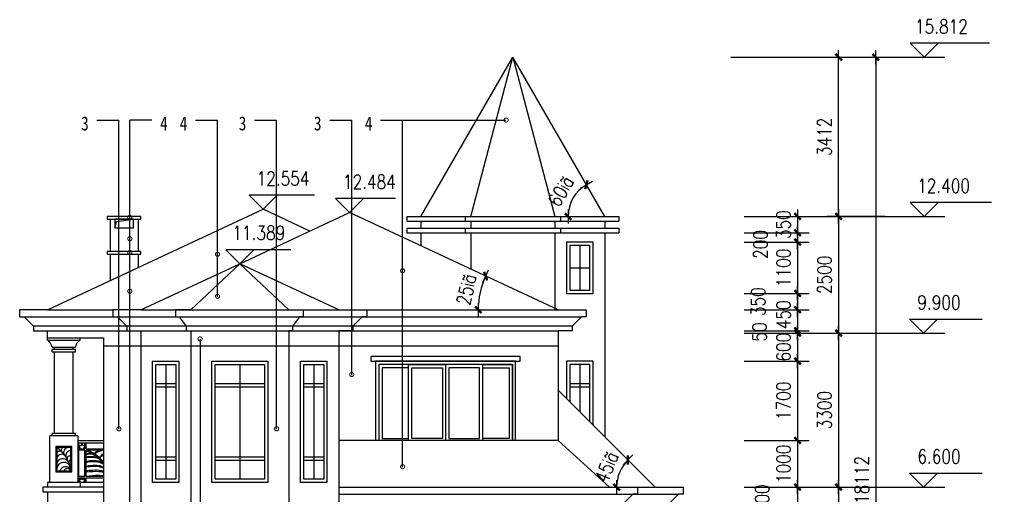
# Model space of a CAD drawing. Extents: x 12400 to 217743, y 86702 to 209848.
# Drawn here: x 58249 to 79074, y 155101 to 165303 of the extents above; entities that cross this region are included whole.
import ezdxf
from ezdxf.enums import TextEntityAlignment as Align

# ---------------------------------------------------------------- set-up
doc = ezdxf.new("R2010")
doc.units = 0
doc.header["$LTSCALE"] = 200
doc.layers.get('0').update_dxf_attribs({"linetype": 'CONTINUOUS'})
doc.layers.get('DEFPOINTS').update_dxf_attribs({"linetype": 'CONTINUOUS'})
for name, color, linetype in [('LM', 143, 'CONTINUOUS'), ('LM-2', 5, 'CONTINUOUS'), ('LM-4', 4, 'CONTINUOUS'), ('LM-8', 8, 'CONTINUOUS'), ('PUB_DIM', 3, 'CONTINUOUS'), ('PUB_TEXT', 7, 'CONTINUOUS')]:
    doc.layers.add(name, color=color, linetype=linetype)
doc.styles.add('DIM_FONT', font='SIMPLEX', dxfattribs={"width": 0.8})
doc.styles.add('黑体', font='SIMHEI.TTF', dxfattribs={"width": 0.8})
doc.dimstyles.new('AXIS', dxfattribs={"dimtxt": 300, "dimasz": 1, "dimexe": 250, "dimexo": 300, "dimgap": 150, "dimtad": 1, "dimdec": 0, "dimzin": 0, "dimdsep": 46, "dimtxsty": 'DIM_FONT', "dimblk": '_DIMX', "dimblk1": '_DIMX', "dimblk2": '_DIMX', "dimcen": 2.5, "dimse1": 1, "dimse2": 1, "dimclrt": 7, "dimadec": 0, "dimazin": 0, "dimtfac": 1, "dimtdec": 0, "dimtix": 1, "dimtmove": 2, "dimatfit": 3, "dimldrblk": '_DIMX', "dimfxl": 1, "dimtolj": 1, "dimtzin": 0, "dimarcsym": 0})
doc.dimstyles.new('DIMN', dxfattribs={"dimtxt": 300, "dimasz": 1, "dimexe": 250, "dimexo": 300, "dimgap": 150, "dimtad": 1, "dimdec": 0, "dimzin": 0, "dimdsep": 46, "dimtxsty": 'DIM_FONT', "dimblk": '_DIMX', "dimblk1": '_DIMX', "dimblk2": '_DIMX', "dimcen": 2.5, "dimclrt": 7, "dimadec": 0, "dimazin": 0, "dimtfac": 1, "dimtdec": 0, "dimtix": 1, "dimtmove": 2, "dimatfit": 3, "dimldrblk": '_DIMX', "dimfxl": 1, "dimtolj": 1, "dimtzin": 0, "dimarcsym": 0})

# ---------------------------------------------------------------- blocks, each defined once
blk = doc.blocks.new('_DIMX')
blk.add_line((-150, 0), (150, 0))
at = {"const_width": 50}
blk.add_lwpolyline([(-70, -70), (70, 70)], dxfattribs=at)
blk = doc.blocks.new('*D2252')
at = {"layer": 'DEFPOINTS', "color": 0}
for p in [(76798, 161081), (75798, 158581), (76798, 158581)]:
    blk.add_point(p, dxfattribs=at)
at = {"layer": 'PUB_DIM', "color": 0, "lineweight": -2}
blk.add_line((75798, 161080), (75798, 158582), dxfattribs=at)
for p, rotation in [((75798, 161081), 90), ((75798, 158581), 270)]:
    blk.add_blockref('_DIMX', p, dxfattribs=dict(at, rotation=rotation))
at = {"layer": 'PUB_DIM', "color": 7, "insert": (75498, 159831), "char_height": 300, "attachment_point": 5, "rotation": 90, "style": 'DIM_FONT'}
blk.add_mtext('\\A1;2500', dxfattribs=at)
blk = doc.blocks.new('*D2253')
at = {"layer": 'DEFPOINTS', "color": 0}
for p in [(76798, 158581), (75798, 155281), (76798, 155281)]:
    blk.add_point(p, dxfattribs=at)
at = {"layer": 'PUB_DIM', "color": 0, "lineweight": -2}
blk.add_line((75798, 158580), (75798, 155282), dxfattribs=at)
for p, rotation in [((75798, 158581), 90), ((75798, 155281), 270)]:
    blk.add_blockref('_DIMX', p, dxfattribs=dict(at, rotation=rotation))
at = {"layer": 'PUB_DIM', "color": 7, "insert": (75498, 156931), "char_height": 300, "attachment_point": 5, "rotation": 90, "style": 'DIM_FONT'}
blk.add_mtext('\\A1;3300', dxfattribs=at)
blk = doc.blocks.new('*D2254')
at = {"layer": 'DEFPOINTS', "color": 0}
for p in [(76798, 155281), (75798, 151981), (76798, 151981)]:
    blk.add_point(p, dxfattribs=at)
at = {"layer": 'PUB_DIM', "color": 0, "lineweight": -2}
blk.add_line((75798, 155280), (75798, 151982), dxfattribs=at)
for p, rotation in [((75798, 155281), 90), ((75798, 151981), 270)]:
    blk.add_blockref('_DIMX', p, dxfattribs=dict(at, rotation=rotation))
at = {"layer": 'PUB_DIM', "color": 7, "insert": (75498, 153631), "char_height": 300, "attachment_point": 5, "rotation": 90, "style": 'DIM_FONT'}
blk.add_mtext('\\A1;3300', dxfattribs=at)
blk = doc.blocks.new('*D2257')
at = {"layer": 'DEFPOINTS', "color": 0}
for p in [(73846, 164493), (74244, 146381), (76594, 146381)]:
    blk.add_point(p, dxfattribs=at)
at = {"layer": 'PUB_DIM', "color": 0, "lineweight": -2}
blk.add_line((76594, 164492), (76594, 146382), dxfattribs=at)
for p, rotation in [((76594, 164493), 90), ((76594, 146381), 270)]:
    blk.add_blockref('_DIMX', p, dxfattribs=dict(at, rotation=rotation))
at = {"layer": 'PUB_DIM', "color": 7, "insert": (76294, 155437), "char_height": 300, "attachment_point": 5, "rotation": 90, "style": 'DIM_FONT'}
blk.add_mtext('\\A1;18112', dxfattribs=at)
blk = doc.blocks.new('*D2259')
at = {"layer": 'DEFPOINTS', "color": 0}
for p in [(73774, 161081), (73774, 160731), (74919, 160731)]:
    blk.add_point(p, dxfattribs=at)
at = {"layer": 'PUB_DIM', "color": 0, "lineweight": -2}
for p, q in [((73774, 161081), (75169, 161081)), ((74919, 161082), (74919, 161083)), ((74919, 161081), (74919, 160731)), ((73774, 160731), (75169, 160731)), ((74919, 160730), (74919, 160729))]:
    blk.add_line(p, q, dxfattribs=at)
for p, rotation in [((74919, 161081), 270), ((74919, 160731), 90)]:
    blk.add_blockref('_DIMX', p, dxfattribs=dict(at, rotation=rotation))
at = {"layer": 'PUB_DIM', "color": 7, "insert": (74619, 160906), "char_height": 300, "attachment_point": 5, "rotation": 90, "style": 'DIM_FONT'}
blk.add_mtext('\\A1;350', dxfattribs=at)
blk = doc.blocks.new('*D2260')
at = {"layer": 'DEFPOINTS', "color": 0}
for p in [(73774, 158581), (73774, 157981), (74919, 157981)]:
    blk.add_point(p, dxfattribs=at)
at = {"layer": 'PUB_DIM', "color": 0, "lineweight": -2}
for p, q in [((73774, 158581), (75169, 158581)), ((74919, 158582), (74919, 158583)), ((74919, 158581), (74919, 157981)), ((73774, 157981), (75169, 157981)), ((74919, 157980), (74919, 157979))]:
    blk.add_line(p, q, dxfattribs=at)
for p, rotation in [((74919, 158581), 270), ((74919, 157981), 90)]:
    blk.add_blockref('_DIMX', p, dxfattribs=dict(at, rotation=rotation))
at = {"layer": 'PUB_DIM', "color": 7, "insert": (74619, 158281), "char_height": 300, "attachment_point": 5, "rotation": 90, "style": 'DIM_FONT'}
blk.add_mtext('\\A1;600', dxfattribs=at)
blk = doc.blocks.new('*D2261')
at = {"layer": 'DEFPOINTS', "color": 0}
for p in [(73774, 155281), (73774, 154781), (74919, 154781)]:
    blk.add_point(p, dxfattribs=at)
at = {"layer": 'PUB_DIM', "color": 0, "lineweight": -2}
for p, q in [((73774, 155281), (75169, 155281)), ((74919, 155280), (74919, 154782)), ((73774, 154781), (75169, 154781))]:
    blk.add_line(p, q, dxfattribs=at)
for p, rotation in [((74919, 155281), 90), ((74919, 154781), 270)]:
    blk.add_blockref('_DIMX', p, dxfattribs=dict(at, rotation=rotation))
at = {"layer": 'PUB_DIM', "color": 7, "insert": (74158, 155031), "char_height": 300, "attachment_point": 5, "rotation": 90, "style": 'DIM_FONT'}
blk.add_mtext('\\A1;500', dxfattribs=at)
blk = doc.blocks.new('*D2266')
at = {"layer": 'DEFPOINTS', "color": 0}
for p in [(73774, 160731), (73774, 160531), (74919, 160531)]:
    blk.add_point(p, dxfattribs=at)
at = {"layer": 'PUB_DIM', "color": 0, "lineweight": -2}
for p, q in [((73774, 160731), (75169, 160731)), ((74919, 160732), (74919, 160733)), ((74919, 160731), (74919, 160531)), ((73774, 160531), (75169, 160531)), ((74919, 160530), (74919, 160529))]:
    blk.add_line(p, q, dxfattribs=at)
for p, rotation in [((74919, 160731), 270), ((74919, 160531), 90)]:
    blk.add_blockref('_DIMX', p, dxfattribs=dict(at, rotation=rotation))
at = {"layer": 'PUB_DIM', "color": 7, "insert": (74124, 160481), "char_height": 300, "attachment_point": 5, "rotation": 90, "style": 'DIM_FONT'}
blk.add_mtext('\\A1;200', dxfattribs=at)
blk = doc.blocks.new('*D2267')
at = {"layer": 'DEFPOINTS', "color": 0}
for p in [(73774, 157981), (73774, 156281), (74919, 156281)]:
    blk.add_point(p, dxfattribs=at)
at = {"layer": 'PUB_DIM', "color": 0, "lineweight": -2}
for p, q in [((73774, 157981), (75169, 157981)), ((74919, 157980), (74919, 156282)), ((73774, 156281), (75169, 156281))]:
    blk.add_line(p, q, dxfattribs=at)
for p, rotation in [((74919, 157981), 90), ((74919, 156281), 270)]:
    blk.add_blockref('_DIMX', p, dxfattribs=dict(at, rotation=rotation))
at = {"layer": 'PUB_DIM', "color": 7, "insert": (74619, 157131), "char_height": 300, "attachment_point": 5, "rotation": 90, "style": 'DIM_FONT'}
blk.add_mtext('\\A1;1700', dxfattribs=at)
blk = doc.blocks.new('*D2268')
at = {"layer": 'DEFPOINTS', "color": 0}
for p in [(73774, 156281), (73774, 155281), (74919, 155281)]:
    blk.add_point(p, dxfattribs=at)
at = {"layer": 'PUB_DIM', "color": 0, "lineweight": -2}
for p, q in [((73774, 156281), (75169, 156281)), ((74919, 156282), (74919, 156283)), ((74919, 156281), (74919, 155281)), ((73774, 155281), (75169, 155281)), ((74919, 155280), (74919, 155279))]:
    blk.add_line(p, q, dxfattribs=at)
for p, rotation in [((74919, 156281), 270), ((74919, 155281), 90)]:
    blk.add_blockref('_DIMX', p, dxfattribs=dict(at, rotation=rotation))
at = {"layer": 'PUB_DIM', "color": 7, "insert": (74619, 155781), "char_height": 300, "attachment_point": 5, "rotation": 90, "style": 'DIM_FONT'}
blk.add_mtext('\\A1;1000', dxfattribs=at)
blk = doc.blocks.new('*D2306')
at = {"layer": 'DEFPOINTS', "color": 0}
for p in [(73774, 158631), (73774, 158581), (74919, 158581)]:
    blk.add_point(p, dxfattribs=at)
at = {"layer": 'PUB_DIM', "color": 0, "lineweight": -2}
for p, q in [((73774, 158631), (75169, 158631)), ((73774, 158581), (75169, 158581)), ((74919, 158632), (74919, 158633)), ((74919, 158631), (74919, 158581)), ((74919, 158580), (74919, 158579))]:
    blk.add_line(p, q, dxfattribs=at)
for p, rotation in [((74919, 158631), 270), ((74919, 158581), 90)]:
    blk.add_blockref('_DIMX', p, dxfattribs=dict(at, rotation=rotation))
at = {"layer": 'PUB_DIM', "color": 7, "insert": (74102, 158606), "char_height": 300, "attachment_point": 5, "rotation": 90, "style": 'DIM_FONT'}
blk.add_mtext('\\A1;50', dxfattribs=at)
blk = doc.blocks.new('*D2307')
at = {"layer": 'DEFPOINTS', "color": 0}
for p in [(73774, 159081), (73774, 158631), (74919, 158631)]:
    blk.add_point(p, dxfattribs=at)
at = {"layer": 'PUB_DIM', "color": 0, "lineweight": -2}
for p, q in [((73774, 159081), (75169, 159081)), ((74919, 159080), (74919, 158632)), ((73774, 158631), (75169, 158631))]:
    blk.add_line(p, q, dxfattribs=at)
for p, rotation in [((74919, 159081), 90), ((74919, 158631), 270)]:
    blk.add_blockref('_DIMX', p, dxfattribs=dict(at, rotation=rotation))
at = {"layer": 'PUB_DIM', "color": 7, "insert": (74619, 158975), "char_height": 300, "attachment_point": 5, "rotation": 90, "style": 'DIM_FONT'}
blk.add_mtext('\\A1;450', dxfattribs=at)
blk = doc.blocks.new('*D2308')
at = {"layer": 'DEFPOINTS', "color": 0}
for p in [(73774, 160531), (73774, 159431), (74919, 159431)]:
    blk.add_point(p, dxfattribs=at)
at = {"layer": 'PUB_DIM', "color": 0, "lineweight": -2}
for p, q in [((73774, 160531), (75169, 160531)), ((74919, 160530), (74919, 159432)), ((73774, 159431), (75169, 159431))]:
    blk.add_line(p, q, dxfattribs=at)
for p, rotation in [((74919, 160531), 90), ((74919, 159431), 270)]:
    blk.add_blockref('_DIMX', p, dxfattribs=dict(at, rotation=rotation))
at = {"layer": 'PUB_DIM', "color": 7, "insert": (74619, 159981), "char_height": 300, "attachment_point": 5, "rotation": 90, "style": 'DIM_FONT'}
blk.add_mtext('\\A1;1100', dxfattribs=at)
blk = doc.blocks.new('*D2309')
at = {"layer": 'DEFPOINTS', "color": 0}
for p in [(73774, 159431), (73774, 159081), (74919, 159081)]:
    blk.add_point(p, dxfattribs=at)
at = {"layer": 'PUB_DIM', "color": 0, "lineweight": -2}
for p, q in [((73774, 159431), (75169, 159431)), ((74919, 159430), (74919, 159082)), ((73774, 159081), (75169, 159081))]:
    blk.add_line(p, q, dxfattribs=at)
for p, rotation in [((74919, 159431), 90), ((74919, 159081), 270)]:
    blk.add_blockref('_DIMX', p, dxfattribs=dict(at, rotation=rotation))
at = {"layer": 'PUB_DIM', "color": 7, "insert": (74076, 159256), "char_height": 300, "attachment_point": 5, "rotation": 90, "style": 'DIM_FONT'}
blk.add_mtext('\\A1;350', dxfattribs=at)
blk = doc.blocks.new('_DOTSMALL')
at = {"color": 0, "linetype": 'ByBlock', "const_width": 0.5}
blk.add_lwpolyline([(-0.0625, 0, 1), (0.0625, 0, 1)], format="xyb", close=True, dxfattribs=at)
blk = doc.blocks.new('*D2590')
at = {"layer": 'DEFPOINTS', "color": 0}
for p in [(68819, 164493), (70187, 161586), (66549, 161081), (70789, 161081), (71089, 161081)]:
    blk.add_point(p, dxfattribs=at)
at = {"layer": 'PUB_DIM', "color": 0, "lineweight": -2}
blk.add_arc((70789, 161081), 787, 120.0728, 179.9272, dxfattribs=at)
for p, rotation in [((70396, 161762), 30.0364223783264), ((70003, 161081), 269.9635776216736)]:
    blk.add_blockref('_DIMX', p, dxfattribs=dict(at, rotation=rotation))
at = {"layer": 'PUB_DIM', "color": 7, "insert": (69848, 161624), "char_height": 300, "attachment_point": 5, "rotation": 60, "style": 'DIM_FONT'}
blk.add_mtext('\\A1;60¡ã', dxfattribs=at)
blk = doc.blocks.new('*D2591')
at = {"layer": 'DEFPOINTS', "color": 0}
for p in [(65319, 161165), (68149, 159572), (60849, 159081), (69789, 159081), (69789, 159081)]:
    blk.add_point(p, dxfattribs=at)
at = {"layer": 'PUB_DIM', "color": 0, "lineweight": -2}
blk.add_arc((69789, 159081), 1712, 155.0335, 179.9665, dxfattribs=at)
for p, rotation in [((68237, 159804), 65.01672979238514), ((68077, 159081), 269.9832702076138)]:
    blk.add_blockref('_DIMX', p, dxfattribs=dict(at, rotation=rotation))
at = {"layer": 'PUB_DIM', "color": 7, "insert": (67824, 159516), "char_height": 300, "attachment_point": 5, "rotation": 77.5, "style": 'DIM_FONT'}
blk.add_mtext('\\A1;25¡ã', dxfattribs=at)
blk = doc.blocks.new('*D2592')
at = {"layer": 'DEFPOINTS', "color": 0}
for p in [(69789, 157361), (71154, 155694), (70889, 155281), (71489, 155281), (71869, 155281)]:
    blk.add_point(p, dxfattribs=at)
at = {"layer": 'PUB_DIM', "color": 0, "lineweight": -2}
blk.add_arc((71869, 155281), 826, 135.0694, 179.9306, dxfattribs=at)
for p, rotation in [((71285, 155865), 45.03468817708967), ((71043, 155281), 269.9653118229117)]:
    blk.add_blockref('_DIMX', p, dxfattribs=dict(at, rotation=rotation))
at = {"layer": 'PUB_DIM', "color": 7, "insert": (70829, 155712), "char_height": 300, "attachment_point": 5, "rotation": 67.5, "style": 'DIM_FONT'}
blk.add_mtext('\\A1;45¡ã', dxfattribs=at)

msp = doc.modelspace()

# ---------------------------------------------------------------- linework, layer by layer
for p, q in [((60189.076, 161020.756), (60189.076, 160330.393)), ((60326.413, 160974.513), (60689.076, 161020.756)), ((60789.076, 161020.756), (60789.076, 160330.393)), ((60289.076, 160840.756), (60326.413, 160974.513)), ((60189.076, 160270.393), (60189.076, 159705.608)), ((60789.076, 160270.393), (60789.076, 159985.393)), ((58349.17, 158930.756), (70289.14, 158930.756)), ((70089.14, 158730.756), (58549.17, 158730.756)), ((58849.011, 158480.756), (58849.17, 158630.756)), ((58849.011, 158480.756), (60049.076, 158480.756)), ((65089.076, 155130.756), (72369.076, 155130.756))]:
    msp.add_line(p, q)
for points in [[(60129.076, 161020.756), (60849.076, 161020.756), (60849.076, 161080.756), (60129.076, 161080.756)], [(60289.076, 160840.756), (60689.076, 160840.756), (60689.076, 161020.756), (60289.076, 161020.756)], [(60129.076, 160270.393), (60849.076, 160270.393), (60849.076, 160330.393), (60129.076, 160330.393)]]:
    msp.add_lwpolyline(points, close=True)
at = {"layer": 'LM'}
for p, q in [((58849.076, 159080.756), (63469.076, 161235.097)), ((64469.076, 160768.79), (63469.076, 161235.097)), ((58849.076, 159080.756), (60249.076, 159080.756)), ((58849.17, 158630.756), (60549.076, 158630.756)), ((60049.076, 158480.756), (60049.076, 152980.756)), ((71869.076, 155280.756), (69789.076, 157360.756)), ((71489.234, 155280.756), (71869.076, 155280.756))]:
    msp.add_line(p, q, dxfattribs=at)
for points in [[(58849.234, 159080.756), (58249.076, 159080.756), (58249.076, 158930.756), (58349.17, 158930.756), (58549.17, 158730.756), (58549.17, 158630.756), (58849.17, 158630.756)], [(68879.076, 156280.756), (68879.076, 157980.756), (65879.076, 157980.756), (65879.076, 156280.756)], [(71869.011, 155280.756), (72469.17, 155280.756), (72469.17, 155130.756), (72369.076, 155130.756), (72169.076, 154930.756), (72169.076, 154830.756), (71869.076, 154830.756)]]:
    msp.add_lwpolyline(points, dxfattribs=at)
for points in [[(65779.076, 157980.756), (68979.076, 157980.756), (68979.076, 158080.756), (65779.076, 158080.756)], [(61101.38, 157980.756), (61667.066, 157980.756), (61667.066, 155380.756), (61101.38, 155380.756)], [(62369.076, 157980.756), (63569.076, 157980.756), (63569.076, 155380.756), (62369.076, 155380.756)], [(64271.086, 157980.756), (64836.771, 157980.756), (64836.771, 155380.756), (64271.086, 155380.756)]]:
    msp.add_lwpolyline(points, close=True, dxfattribs=at)
at = {"layer": 'LM-2'}
for p, q in [((62969.076, 160069.328), (65319.076, 161165.151)), ((69789.076, 159080.756), (65319.076, 161165.151)), ((61919.37, 159080.756), (62969.076, 160069.328)), ((62969.076, 160069.328), (64018.781, 159080.756)), ((60849.14, 159080.756), (69789.076, 159080.756)), ((60849.076, 158630.756), (69789.076, 158630.756)), ((61919.37, 158630.756), (61919.37, 149180.756)), ((64018.781, 158630.756), (64018.781, 149180.756)), ((69789.076, 158630.756), (69789.076, 156280.756)), ((69789.076, 156280.756), (65089.076, 156280.756)), ((70889.076, 155280.756), (69789.076, 156280.756)), ((65089.076, 155280.756), (70889.076, 155280.756))]:
    msp.add_line(p, q, dxfattribs=at)
for points in [[(61919.435, 159080.756), (61589.276, 159080.756), (61589.276, 158930.756), (61669.37, 158930.756), (61819.37, 158730.756), (61819.37, 158630.756), (61919.37, 158630.756)], [(64018.717, 159080.756), (64328.876, 159080.756), (64328.876, 158930.756), (64248.781, 158930.756), (64098.781, 158730.756), (64098.781, 158630.756), (64018.781, 158630.756)], [(69789.076, 159080.756), (70389.234, 159080.756), (70389.234, 158930.756), (70289.14, 158930.756), (70089.14, 158730.756), (70089.14, 158630.756), (69789.14, 158630.756)], [(70889.076, 155280.756), (71489.234, 155280.756), (71489.234, 155130.756), (71389.14, 155130.756), (71189.14, 154930.756), (71189.14, 154830.756), (70889.14, 154830.756)]]:
    msp.add_lwpolyline(points, dxfattribs=at)
at = {"layer": 'LM-4'}
for p, q in [((60849.076, 159080.756), (62969.076, 160069.328)), ((65089.076, 159080.756), (62969.076, 160069.328)), ((60849.076, 158630.756), (60849.076, 149180.756)), ((65089.076, 158630.756), (65089.076, 149180.756))]:
    msp.add_line(p, q, dxfattribs=at)
for points in [[(60849.14, 159080.756), (60248.982, 159080.756), (60248.982, 158930.756), (60349.076, 158930.756), (60549.076, 158730.756), (60549.076, 158630.756), (60849.076, 158630.756)], [(65089.011, 159080.756), (65689.17, 159080.756), (65689.17, 158930.756), (65589.076, 158930.756), (65389.076, 158730.756), (65389.076, 158630.756), (65089.076, 158630.756)]]:
    msp.add_lwpolyline(points, dxfattribs=at)
at = {"layer": 'LM-8'}
for p, q in [((66849.076, 161080.756), (68819.076, 164492.896)), ((67919.37, 161080.756), (68819.076, 164492.896)), ((70789.076, 161080.756), (68819.076, 164492.896)), ((68819.076, 164492.896), (69718.781, 161080.756)), ((66549.076, 161080.756), (71089.076, 161080.756)), ((66549.076, 161080.756), (66549.076, 160980.756)), ((66549.076, 160980.756), (71089.076, 160980.756)), ((66849.076, 160980.756), (66849.076, 160830.756)), ((67795.106, 161080.756), (67795.106, 160980.756)), ((67919.37, 160980.756), (67919.37, 160830.756)), ((69718.781, 160980.756), (69718.781, 160830.756)), ((69843.046, 161080.756), (69843.046, 160980.756)), ((70789.076, 160980.756), (70789.076, 160830.756)), ((71089.076, 161080.756), (71089.076, 160980.756)), ((66549.076, 160830.756), (71089.076, 160830.756)), ((66549.076, 160830.756), (66549.076, 160730.756)), ((67795.106, 160830.756), (67795.106, 160730.756)), ((69843.046, 160830.756), (69843.046, 160730.756)), ((71089.076, 160830.756), (71089.076, 160730.756)), ((66549.076, 160730.756), (71089.076, 160730.756)), ((66849.076, 160730.756), (66849.076, 160451.7)), ((67919.37, 160730.756), (67919.37, 159952.614)), ((69718.781, 160730.756), (69718.781, 159080.756)), ((70789.076, 160730.756), (70789.076, 156360.756)), ((70253.634, 160460.756), (70253.634, 159500.756)), ((70040.792, 159980.756), (70466.477, 159980.756)), ((58849.011, 158480.756), (59549.14, 158480.756)), ((58849.011, 158430.756), (58849.011, 158480.756)), ((58849.011, 158430.756), (59549.14, 158430.756)), ((58949.076, 158280.756), (59449.076, 158280.76)), ((58999.076, 158230.756), (58999.076, 158280.756)), ((59399.076, 158230.756), (59399.076, 158280.756)), ((59549.14, 158430.756), (59549.14, 158480.756)), ((60049.076, 158306.517), (69789.076, 158306.517)), ((58949.076, 158180.756), (58949.076, 158230.756)), ((59449.076, 158230.756), (58949.076, 158230.756)), ((58949.076, 158180.756), (59449.076, 158180.756)), ((58999.076, 156430.756), (58999.076, 158180.756)), ((59399.076, 156430.756), (59399.076, 158180.756)), ((59449.076, 158180.756), (59449.076, 158230.756)), ((61384.223, 157910.756), (61384.223, 155450.756)), ((62969.076, 157910.756), (62969.076, 155450.756)), ((64553.929, 157910.756), (64553.929, 155450.756)), ((70253.634, 157910.756), (70253.634, 156896.197)), ((61171.38, 157500.756), (61597.066, 157500.756)), ((62439.076, 157500.756), (63499.076, 157500.756)), ((64341.086, 157500.756), (64766.771, 157500.756)), ((70040.792, 157500.756), (70466.477, 157500.756)), ((61171.38, 157430.756), (61597.066, 157430.756)), ((62439.076, 157430.756), (63499.076, 157430.756)), ((64341.086, 157430.756), (64766.771, 157430.756)), ((70040.792, 157430.756), (70466.477, 157430.756)), ((58949.076, 156380.756), (58949.076, 156430.756)), ((59449.076, 156430.756), (58949.076, 156430.756)), ((59449.076, 156380.756), (59449.076, 156430.756)), ((59499.076, 156380.756), (58899.076, 156380.756)), ((58899.076, 155380.756), (58899.076, 156380.756)), ((59499.076, 156380.756), (59499.076, 155380.756)), ((59499.076, 156280.756), (60049.076, 156280.756)), ((59499.076, 156230.756), (60049.076, 156230.756)), ((59524.525, 156103.51), (59524.525, 156230.756)), ((59651.77, 156103.51), (59651.77, 156230.756)), ((59677.22, 156103.51), (59677.22, 156230.756)), ((59524.525, 156103.51), (59651.77, 156103.51)), ((59524.525, 156078.061), (59651.77, 156078.061)), ((59524.525, 155508.001), (59524.525, 156078.061)), ((59651.77, 155508.001), (59651.77, 156078.061)), ((59677.22, 156103.51), (60049.076, 156103.51)), ((59677.22, 156078.061), (60049.076, 156078.061)), ((59677.22, 155508.001), (59677.22, 156078.061)), ((61171.38, 155930.756), (61597.066, 155930.756)), ((61171.38, 155860.756), (61597.066, 155860.756)), ((62439.076, 155930.756), (63499.076, 155930.756)), ((62439.076, 155860.756), (63499.076, 155860.756)), ((64341.086, 155930.756), (64766.771, 155930.756)), ((64341.086, 155860.756), (64766.771, 155860.756)), ((60049.076, 155380.756), (58849.011, 155380.756)), ((58849.011, 155380.756), (58849.011, 155280.756)), ((59651.77, 155508.001), (59524.525, 155508.001)), ((59524.525, 155380.756), (59524.525, 155482.552)), ((59524.525, 155482.552), (59651.77, 155482.552)), ((59549.14, 155380.756), (59549.14, 155280.756)), ((59651.77, 155380.756), (59651.77, 155482.552)), ((60049.076, 155508.001), (59677.22, 155508.001)), ((59677.22, 155380.756), (59677.22, 155482.552)), ((59677.22, 155482.552), (60049.076, 155482.552)), ((58749.076, 155280.756), (58749.076, 155180.756)), ((60049.076, 155280.756), (58749.076, 155280.756)), ((58749.076, 155180.756), (60049.076, 155180.756)), ((58849.076, 155180.756), (58849.076, 152980.756))]:
    msp.add_line(p, q, dxfattribs=at)
for points in [[(69970.792, 159430.756), (70536.477, 159430.756), (70536.477, 160530.756), (69970.792, 160530.756)], [(70040.792, 159500.756), (70466.477, 159500.756), (70466.477, 160460.756), (70040.792, 160460.756)], [(61171.38, 157910.756), (61597.066, 157910.756), (61597.066, 155450.756), (61171.38, 155450.756)], [(62439.076, 157910.756), (63499.076, 157910.756), (63499.076, 155450.756), (62439.076, 155450.756)], [(64341.086, 157910.756), (64766.771, 157910.756), (64766.771, 155450.756), (64341.086, 155450.756)], [(66019.076, 156320.756), (66583.111, 156320.756), (66583.111, 157840.756), (66019.076, 157840.756)], [(66653.111, 157840.756), (67309.076, 157840.756), (67309.076, 156320.756), (66653.111, 156320.756)], [(68105.041, 157840.756), (67449.076, 157840.756), (67449.076, 156320.756), (68105.041, 156320.756)], [(68739.076, 156320.756), (68175.041, 156320.756), (68175.041, 157840.756), (68739.076, 157840.756)], [(59029.076, 155610.756), (59369.076, 155610.756), (59369.076, 156150.756), (59029.076, 156150.756)], [(59049.076, 155630.756), (59349.076, 155630.756), (59349.076, 156130.756), (59049.076, 156130.756)]]:
    msp.add_lwpolyline(points, close=True, dxfattribs=at)
for points in [[(68809.076, 156280.756), (68809.076, 157910.756), (65949.076, 157910.756), (65949.076, 156280.756)], [(66583.111, 156280.756), (66583.111, 157910.756), (65949.076, 157910.756), (65949.076, 156280.756)], [(66583.111, 156280.756), (66583.111, 157910.756), (67379.076, 157910.756), (67379.076, 156280.756)], [(68175.041, 156280.756), (68175.041, 157910.756), (67379.076, 157910.756), (67379.076, 156280.756)], [(68175.041, 156280.756), (68175.041, 157910.756), (68809.076, 157910.756), (68809.076, 156280.756)], [(70536.477, 156613.355), (70536.477, 157980.756), (69970.792, 157980.756), (69970.792, 157179.04)], [(70466.477, 156683.355), (70466.477, 157910.756), (70040.792, 157910.756), (70040.792, 157109.04)]]:
    msp.add_lwpolyline(points, dxfattribs=at)
for centre, radius, start, end in [((58749.64, 158256.089), 200.955, 7.0505331, 60.3636118), ((59648.511, 158256.089), 200.955, 119.6363883, 172.9494668), ((59809.456, 156137.463), 240.168, 157.1420506, 173.6725437), ((59366.84, 156137.463), 240.168, 6.3274563, 22.8579494), ((58661.226, 155558.047), 691.682, 6.0340681, 55.8934224), ((59112.1, 155973.757), 78.432, 41.2539376, 143.4707142), ((59150.887, 155875.023), 110.116, 44.0236161, 157.6050746), ((59198.669, 156076.009), 54.748, 89.574667, 222.5081175), ((59310.996, 156015.815), 115.144, 86.595509, 190.6859984), ((59342.679, 155961.906), 101.185, 86.375385, 204.2188439), ((59540.743, 156113.78), 58.444, 59.1061928, 106.1104786), ((59439.229, 156094.945), 113.569, 4.3251341, 41.3185742), ((59635.553, 156113.78), 58.444, 73.8895214, 120.8938072), ((59737.067, 156094.945), 113.569, 138.6814258, 175.6748659), ((59465.107, 155383.046), 726.663, 36.5216872, 73.0282651), ((59465.107, 155383.046), 701.213, 33.6127767, 72.3925509), ((59199.837, 155659.627), 153.5, 34.0699185, 190.8408086), ((59184.458, 155736.26), 153.312, 46.995841, 152.0128333), ((59325.492, 155894.95), 53.981, 64.093795, 197.109861), ((59394.488, 155810.232), 83.881, 122.7782007, 195.781322), ((59240.877, 155581.564), 136.599, 37.6189288, 158.8925921), ((59274.076, 155596.184), 82.584, 24.7475941, 155.2524059), ((59540.743, 155391.026), 58.444, 59.1061928, 106.1104786), ((59439.229, 155372.191), 113.569, 4.3251341, 41.3185742), ((59671.352, 155423.221), 102.192, 144.5084733, 169.8799786), ((59504.943, 155423.221), 102.192, 10.1200214, 35.4915267), ((59635.553, 155391.026), 58.444, 73.8895214, 120.8938072), ((59737.067, 155372.191), 113.569, 138.6814258, 175.6748659)]:
    msp.add_arc(centre, radius, start, end, dxfattribs=at)
for points, knots in [([(59802.447, 155997.783), (59733.561, 156001.238), (59709.724, 155998.142), (59688.662, 155988.25), (59677.22, 155980.932)], [11.54050975, 11.54050975, 11.54050975, 11.54050975, 68.101494803, 82.734987258, 82.734987258, 82.734987258, 82.734987258]), ([(59815.2, 155990.611), (59785.675, 155989.628), (59715.714, 155987.17), (59686.837, 155976.296), (59677.22, 155972.375)], [12.842202692, 12.842202692, 12.842202692, 12.842202692, 73.239020799, 103.712336223, 103.712336223, 103.712336223, 103.712336223]), ([(59843.986, 156003.938), (59871.843, 156027.274), (59913.14, 156060.854), (59965.761, 156071.87), (59995.333, 156078.061)], [11.31694348, 11.31694348, 11.31694348, 11.31694348, 79.411531162, 166.775768418, 166.775768418, 166.775768418, 166.775768418]), ([(59849.277, 156000.182), (59869.868, 156012.584), (59930.997, 156040.663), (59993.162, 156065.197), (60034.173, 156075.526), (60045.13, 156078.061)], [8.403902687, 8.403902687, 8.403902687, 8.403902687, 79.190625603, 170.710651751, 203.854020248, 203.854020248, 203.854020248, 203.854020248]), ([(59929.145, 155908.753), (59877.541, 155925.501), (59833.262, 155936.414), (59732.88, 155933.54), (59700.032, 155929.507), (59677.22, 155916.371)], [20.463580423, 20.463580423, 20.463580423, 20.463580423, 98.659831289, 158.40287586, 190.150209566, 190.150209566, 190.150209566, 190.150209566]), ([(59942.191, 155896.943), (59907.726, 155903.453), (59855.693, 155915.147), (59746.936, 155920.49), (59699.237, 155912.954), (59677.22, 155904.742)], [14.227380635, 14.227380635, 14.227380635, 14.227380635, 93.606029337, 171.303801396, 213.621378846, 213.621378846, 213.621378846, 213.621378846]), ([(60027.442, 155799.904), (59972.435, 155825.511), (59927.136, 155843.35), (59824.484, 155854.435), (59704.235, 155835.043), (59677.22, 155817.367)], [10.40218943, 10.40218943, 10.40218943, 10.40218943, 112.356431677, 215.457104339, 278.726642871, 278.726642871, 278.726642871, 278.726642871]), ([(60040.89, 155780.424), (59981.841, 155801.251), (59896.762, 155828.746), (59740.538, 155828.999), (59688.774, 155810.778), (59677.22, 155806.561)], [9.461171075, 9.461171075, 9.461171075, 9.461171075, 147.332663281, 272.714735857, 308.893502353, 308.893502353, 308.893502353, 308.893502353]), ([(60049.076, 155709.568), (60008.516, 155725.447), (59930.144, 155747.327), (59826.388, 155745.384), (59706.422, 155735.538), (59677.22, 155720.925)], [40.949525095, 40.949525095, 40.949525095, 40.949525095, 135.935987907, 280.637582716, 341.577987497, 341.577987497, 341.577987497, 341.577987497]), ([(60049.076, 155690.355), (60016.416, 155700.206), (59914.956, 155727.311), (59809.655, 155729.522), (59677.22, 155706.501)], [66.372546407, 66.372546407, 66.372546407, 66.372546407, 166.386697776, 375.533597375, 375.533597375, 375.533597375, 375.533597375]), ([(60049.076, 155622.785), (60032.119, 155627.158), (59964.306, 155643.293), (59853.992, 155644.498), (59717.537, 155634.443), (59677.22, 155619.587)], [81.566715446, 81.566715446, 81.566715446, 81.566715446, 130.535250679, 287.275387526, 383.518026664, 383.518026664, 383.518026664, 383.518026664]), ([(60049.076, 155601.436), (60015.827, 155606.163), (59892.553, 155620.665), (59768.08, 155611.062), (59677.22, 155604.052)], [84.580036842, 84.580036842, 84.580036842, 84.580036842, 183.450675362, 450.715723747, 450.715723747, 450.715723747, 450.715723747]), ([(60049.076, 155521.703), (60015.112, 155525.412), (59891.326, 155535.322), (59767.244, 155519.489), (59677.22, 155508.001)], [104.588575411, 104.588575411, 104.588575411, 104.588575411, 205.198113223, 471.148352477, 471.148352477, 471.148352477, 471.148352477])]:
    msp.add_open_spline(points, degree=3, knots=knots, dxfattribs=at)
for points in [[(59962.18, 155912.44), (59991.201, 155947.168), (60017.713, 155980.669), (60049.076, 156005.255)], [(59967.278, 155907.238), (59990.707, 155929.494), (60017.786, 155955.47), (60049.076, 155978.128)]]:
    msp.add_open_spline(points, degree=3, dxfattribs=at)
at = {"layer": 'PUB_DIM'}
for p, q in [((77631.567, 164492.896), (77331.567, 164792.896)), ((79028.709, 164792.896), (77331.567, 164792.896)), ((77931.567, 164792.896), (77631.567, 164492.896)), ((73489.632, 164492.896), (78074.825, 164492.896)), ((63469.076, 161235.097), (63169.076, 161535.097)), ((64567.112, 161535.097), (63169.076, 161535.097)), ((63769.076, 161535.097), (63469.076, 161235.097)), ((65319.076, 161165.151), (65019.076, 161465.151)), ((66304.976, 161465.151), (65019.076, 161465.151)), ((65619.076, 161465.151), (65319.076, 161165.151)), ((77631.567, 161080.756), (77331.567, 161380.756)), ((79074.424, 161380.756), (77331.567, 161380.756)), ((77931.567, 161380.756), (77631.567, 161080.756)), ((73825.355, 161080.756), (78074.825, 161080.756)), ((62969.076, 160069.328), (62669.076, 160369.328)), ((64060.938, 160369.328), (62669.076, 160369.328)), ((63269.076, 160369.328), (62969.076, 160069.328)), ((77613.325, 158580.756), (77313.325, 158880.756)), ((77313.325, 158880.756), (78873.325, 158880.756)), ((77913.325, 158880.756), (77613.325, 158580.756)), ((73825.355, 158580.756), (78074.825, 158580.756)), ((77613.325, 155280.756), (77313.325, 155580.756)), ((77313.325, 155580.756), (78873.325, 155580.756)), ((77913.325, 155580.756), (77613.325, 155280.756)), ((73825.355, 155280.756), (78074.825, 155280.756))]:
    msp.add_line(p, q, dxfattribs=at)
at = {"layer": 'PUB_TEXT'}
for p, q in [((59907.941, 163143.417), (60380.625, 163143.417)), ((60380.625, 156520.473), (60380.625, 163143.417)), ((61086.53, 163143.417), (60613.846, 163143.417)), ((60613.846, 154733.774), (60613.846, 163143.417)), ((62020.025, 163143.417), (62492.709, 163143.417)), ((62492.709, 159362.16), (62492.709, 163143.417)), ((63285.604, 163143.417), (63758.288, 163143.417)), ((63758.288, 156520.473), (63758.288, 163143.417)), ((64895.637, 163143.417), (65368.321, 163143.417)), ((65368.321, 157683.71), (65368.321, 163143.417)), ((65985.053, 163143.417), (68664.556, 163143.417)), ((66457.737, 155708.524), (66457.737, 163143.417)), ((62119.129, 158450.098), (62119.129, 145586.445))]:
    msp.add_line(p, q, dxfattribs=at)

# ---------------------------------------------------------------- block references
at = {"layer": 'PUB_TEXT', "yscale": 175, "zscale": 175, "rotation": 90}
for p, xscale in [((68674.75, 163147.382), -175), ((60613.846, 161061.275), -175), ((60613.846, 160604.242), -175), ((60613.846, 160306.808), -175), ((62492.709, 160271.71), -175), ((66457.737, 159917.584), -175), ((60613.846, 159480.166), -175), ((62492.709, 159372.582), -175), ((62119.129, 158456.938), 175), ((65368.321, 157694.132), -175), ((60380.625, 156530.894), -175), ((63758.288, 156530.894), -175), ((66457.737, 155718.945), -175)]:
    msp.add_blockref('_DOTSMALL', p, dxfattribs=dict(at, xscale=xscale))

# ---------------------------------------------------------------- texts
at = {"layer": 'PUB_DIM', "style": 'DIM_FONT', "width": 0.8}
for s, p in [('15.812', (78566.709, 165002.896)), ('12.554', (64461.362, 161745.097)), ('12.484', (66311.362, 161675.151)), ('12.400', (78612.424, 161590.756)), ('11.389', (63942.22, 160579.328)), ('9.900', (78411.325, 159090.756)), ('6.600', (78411.325, 155790.756))]:
    msp.add_text(s, height=300, dxfattribs=at).set_placement(p, align=Align.RIGHT)
at = {"layer": 'PUB_TEXT', "style": '黑体', "width": 0.8}
for s, p in [('3', (59651.684, 163072.99)), ('4', (61342.788, 163072.99)), ('4', (61763.767, 163072.99)), ('3', (63029.347, 163072.99)), ('3', (64639.38, 163072.99)), ('4', (65728.796, 163072.99))]:
    msp.add_text(s, height=300, dxfattribs=at).set_placement(p, align=Align.MIDDLE)

# ---------------------------------------------------------------- dimensions: what is measured, and where the dimension line sits
at = {"layer": 'PUB_DIM'}
msp.add_linear_dim(base=(75798.045, 164492.896), p1=(76798.045, 161080.752), p2=(73487.863, 164492.896), angle=90, dimstyle='DIMN', override={"dimexo": 0, "dimblk1": '_DIMX', "dimblk2": '_DIMX', "dimsah": 1}, dxfattribs=at).render()
dim = msp.add_linear_dim(base=(76594.016, 146380.756), p1=(73846.411, 164492.896), p2=(74243.562, 146380.756), angle=90, dimstyle='AXIS', dxfattribs=at)
dim.commit()
dim.dimension.update_dxf_attribs({"geometry": '*D2257', "text_midpoint": (76294.016, 155436.826)})
for base, line1, line2, picture, middle in [((70186.546, 161586.338), ((66549.076, 161080.756), (71089.076, 161080.756)), ((70789.076, 161080.756), (68819.076, 164492.896)), '*D2590', (69848.099, 161624.029)), ((68148.626, 159571.874), ((60849.14, 159080.756), (69789.076, 159080.756)), ((69789.076, 159080.756), (65319.076, 161165.151)), '*D2591', (67824.39, 159516.316)), ((71153.852, 155693.69), ((70889.076, 155280.756), (71489.234, 155280.756)), ((71869.076, 155280.756), (69789.076, 157360.756)), '*D2592', (70828.908, 155711.607))]:
    dim = msp.add_angular_dim_2l(base=base, line1=line1, line2=line2, dimstyle='DIMN', override={"dimexo": 0, "dimblk1": '_DIMX', "dimblk2": '_DIMX', "dimsah": 1}, dxfattribs=at)
    dim.commit()
    dim.dimension.update_dxf_attribs({"geometry": picture, "text_midpoint": middle})
for p1, p2, picture, middle in [((73773.948, 161080.752), (73773.948, 160730.756), '*D2259', (74619.425, 160905.754)), ((73773.948, 160530.756), (73773.948, 159430.756), '*D2308', (74619.425, 159980.756)), ((73773.948, 158580.752), (73773.948, 157980.756), '*D2260', (74619.425, 158280.754)), ((73773.948, 157980.756), (73773.948, 156280.756), '*D2267', (74619.425, 157130.756)), ((73773.948, 156280.756), (73773.948, 155280.752), '*D2268', (74619.425, 155780.754))]:
    dim = msp.add_aligned_dim(p1=p1, p2=p2, distance=1145.477, dimstyle='DIMN', override={"dimexo": 0, "dimblk1": '_DIMX', "dimblk2": '_DIMX', "dimsah": 1}, dxfattribs=at)
    dim.commit()
    dim.dimension.update_dxf_attribs({"geometry": picture, "text_midpoint": middle})
for p1, p2, picture, middle in [((76798.045, 161080.752), (76798.045, 158580.752), '*D2252', (75498.045, 159830.752)), ((76798.045, 158580.752), (76798.045, 155280.752), '*D2253', (75498.045, 156930.752)), ((76798.045, 155280.752), (76798.045, 151980.752), '*D2254', (75498.045, 153630.752))]:
    dim = msp.add_aligned_dim(p1=p1, p2=p2, distance=-1000, dimstyle='AXIS', dxfattribs=at)
    dim.commit()
    dim.dimension.update_dxf_attribs({"geometry": picture, "text_midpoint": middle})
for base, p1, p2, picture, middle in [((74919.425, 160530.756), (73773.948, 160730.756), (73773.948, 160530.756), '*D2266', (74124.125, 160480.756)), ((74919.425, 159080.756), (73773.948, 159430.756), (73773.948, 159080.756), '*D2309', (74075.629, 159255.756)), ((74919.425, 158630.756), (73773.948, 159080.756), (73773.948, 158630.756), '*D2307', (74619.425, 158974.754)), ((74919.425, 158580.752), (73773.948, 158630.756), (73773.948, 158580.752), '*D2306', (74102.225, 158605.754)), ((74919.425, 154780.756), (73773.948, 155280.752), (73773.948, 154780.756), '*D2261', (74157.533, 155030.754))]:
    dim = msp.add_linear_dim(base=base, p1=p1, p2=p2, angle=270, dimstyle='DIMN', override={"dimexo": 0, "dimblk1": '_DIMX', "dimblk2": '_DIMX', "dimsah": 1}, dxfattribs=at)
    dim.commit()
    dim.dimension.update_dxf_attribs({"geometry": picture, "text_midpoint": middle, "dimtype": 161})

doc.saveas('drawing.dxf')
